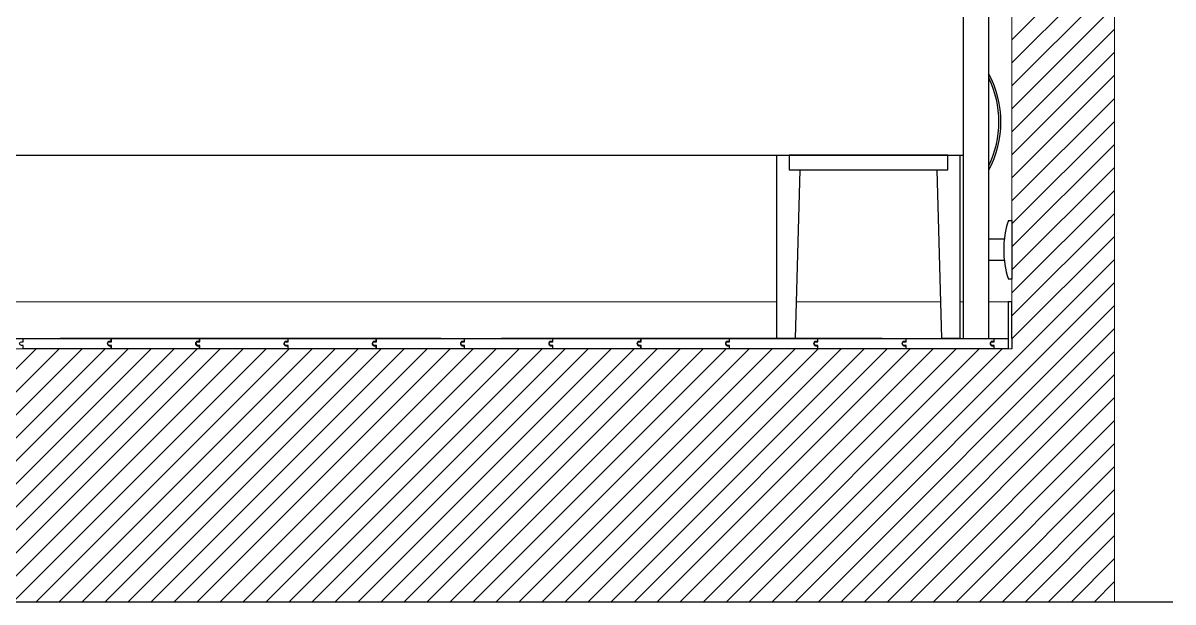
# Model space of a CAD drawing. Header units: millimetres. Extents: x 2837 to 6066, y 1056 to 2217.
# Drawn here: x 5909.3 to 6066.5, y 1601.1 to 1680.2 of the extents above; entities that cross this region are included whole.
import ezdxf

# ---------------------------------------------------------------- set-up
doc = ezdxf.new("R2010")
doc.units = ezdxf.units.MM
for name, color, linetype, lineweight in [('arredi', 8, 'Continuous', 30), ('legno', 35, 'Continuous', 30), ('muri sezionati', 7, 'Continuous', 18), ('retino muri', 2, 'Continuous', 18)]:
    doc.layers.add(name, color=color, linetype=linetype, lineweight=lineweight)
doc.layers.add('linea tratteggiata', color=111, linetype='Continuous')
doc.layers.add('prese elettriche', color=6, linetype='Continuous')

msp = doc.modelspace()

# ---------------------------------------------------------------- linework, layer by layer
at = {"layer": 'arredi', "transparency": 33554687}
for p, q in [((6037.79, 1662.1), (5833.79, 1662.1)), ((6037.32, 1662.1), (6037.32, 1637.1))]:
    msp.add_line(p, q, dxfattribs=at)
at = {"layer": 'arredi'}
for p, q in [((6012.32, 1637.1), (6012.32, 1662.1)), ((6015.51, 1662.11), (6014.01, 1662.11)), ((6014.01, 1662.11), (6014.01, 1660.11)), ((6034.14, 1662.11), (6015.51, 1662.11)), ((6035.7, 1662.11), (6034.14, 1662.11)), ((6035.7, 1660.11), (6035.7, 1662.11)), ((6014.01, 1660.11), (6015.51, 1660.11)), ((6015.45, 1660.11), (6014.82, 1637.1)), ((6015.51, 1660.11), (6034.2, 1660.11)), ((6034.2, 1660.11), (6034.82, 1637.1)), ((6034.2, 1660.11), (6035.7, 1660.11)), ((6043.4, 1650.67), (6041.29, 1650.67)), ((6043.4, 1647.76), (6041.29, 1647.76)), ((5897.2, 1637.11), (6043.07, 1637.1)), ((6012.32, 1637.1), (6014.82, 1637.1)), ((6037.32, 1637.1), (6034.82, 1637.1))]:
    msp.add_line(p, q, dxfattribs=at)
at = {"layer": 'arredi', "transparency": 33554687}
for points in [[(6037.79, 1754.6), (6037.79, 1637.1)], [(6041.29, 1637.1), (6041.29, 1754.6)]]:
    msp.add_lwpolyline(points, dxfattribs=at)
at = {"layer": 'arredi'}
for centre, start, end in [((6029.12, 1666.67), 331.7343, 28.2657), ((6028.85, 1666.68), 334.1982, 25.8018)]:
    msp.add_arc(centre, 13.82, start, end, dxfattribs=at)
at = {"layer": 'legno', "lineweight": 20, "transparency": 33554687}
for p, q in [((5833.79, 1642.1), (6012.32, 1642.1)), ((6014.96, 1642.1), (6034.69, 1642.1)), ((6037.32, 1642.1), (6037.79, 1642.1)), ((6041.29, 1642.1), (6043.95, 1642.1))]:
    msp.add_line(p, q, dxfattribs=at)
at = {"layer": 'legno'}
for p, q in [((6044.45, 1642.1), (6043.95, 1642.1)), ((6043.95, 1642.1), (6043.95, 1637.1)), ((6044.45, 1637.1), (6044.45, 1642.1)), ((5909.35, 1637.1), (5921.35, 1637.1)), ((5966.4, 1637.1), (5914.4, 1637.1)), ((5966.4, 1637.1), (5921.4, 1637.1)), ((5921.41, 1637.1), (5933.41, 1637.1)), ((5933.49, 1637.1), (5945.49, 1637.1)), ((5945.55, 1637.1), (5957.55, 1637.1)), ((5957.62, 1637.1), (5969.62, 1637.1)), ((5969.87, 1635.7), (5969.62, 1635.7)), ((5969.67, 1637.1), (5969.87, 1637.1)), ((6026.72, 1637.1), (5974.72, 1637.1)), ((6026.72, 1637.1), (5981.72, 1637.1)), ((5981.72, 1637.1), (5993.72, 1637.1)), ((5993.8, 1637.1), (6005.8, 1637.1)), ((6005.87, 1637.1), (6017.87, 1637.1)), ((6017.93, 1637.1), (6029.93, 1637.1)), ((6030.18, 1635.7), (6029.93, 1635.7)), ((6029.98, 1637.1), (6030.18, 1637.1)), ((6029.98, 1637.1), (6041.98, 1637.1)), ((6043.95, 1635.7), (6041.98, 1635.7)), ((6042.03, 1637.1), (6043.95, 1637.1)), ((6043.95, 1637.1), (6043.95, 1635.7)), ((6044.45, 1637.1), (6044.45, 1635.7))]:
    msp.add_line(p, q, dxfattribs=at)
for points in [[(5912.85, 1635.7), (5911.65, 1635.7), (5911.65, 1635.7), (5909.35, 1635.7), (5909.35, 1636.15), (5909.1, 1636.15, -1), (5909.1, 1636.65), (5909.35, 1636.65), (5909.35, 1637.1), (5921.35, 1637.1), (5921.35, 1636.7), (5921.1, 1636.7, 0.848617), (5921.09, 1636.1), (5921.35, 1636.1), (5921.35, 1635.7), (5916.65, 1635.7), (5916.65, 1635.7), (5915.45, 1635.7), (5915.45, 1635.7), (5912.85, 1635.7)], [(5924.91, 1635.7), (5923.71, 1635.7), (5923.71, 1635.7), (5921.41, 1635.7), (5921.41, 1636.15), (5921.16, 1636.15, -1), (5921.16, 1636.65), (5921.41, 1636.65), (5921.41, 1637.1), (5933.41, 1637.1), (5933.41, 1636.7), (5933.15, 1636.7, 0.848617), (5933.14, 1636.1), (5933.41, 1636.1), (5933.41, 1635.7), (5928.71, 1635.7), (5928.71, 1635.7), (5927.51, 1635.7), (5927.51, 1635.7), (5924.91, 1635.7)], [(5936.99, 1635.7), (5935.79, 1635.7), (5935.79, 1635.7), (5933.49, 1635.7), (5933.49, 1636.15), (5933.24, 1636.15, -1), (5933.24, 1636.65), (5933.49, 1636.65), (5933.49, 1637.1), (5945.49, 1637.1), (5945.49, 1636.7), (5945.23, 1636.7, 0.848617), (5945.22, 1636.1), (5945.49, 1636.1), (5945.49, 1635.7), (5940.79, 1635.7), (5940.79, 1635.7), (5939.59, 1635.7), (5939.59, 1635.7), (5936.99, 1635.7)], [(5949.05, 1635.7), (5947.85, 1635.7), (5947.85, 1635.7), (5945.55, 1635.7), (5945.55, 1636.15), (5945.3, 1636.15, -1), (5945.3, 1636.65), (5945.55, 1636.65), (5945.55, 1637.1), (5957.55, 1637.1), (5957.55, 1636.7), (5957.3, 1636.7, 0.848617), (5957.28, 1636.1), (5957.55, 1636.1), (5957.55, 1635.7), (5952.85, 1635.7), (5952.85, 1635.7), (5951.65, 1635.7), (5951.65, 1635.7), (5949.05, 1635.7)], [(5961.12, 1635.7), (5959.92, 1635.7), (5959.92, 1635.7), (5957.62, 1635.7), (5957.62, 1636.15), (5957.37, 1636.15, -1), (5957.37, 1636.65), (5957.62, 1636.65), (5957.62, 1637.1), (5969.62, 1637.1), (5969.62, 1636.7), (5969.36, 1636.7, 0.848617), (5969.35, 1636.1), (5969.62, 1636.1), (5969.62, 1635.7), (5964.92, 1635.7), (5964.92, 1635.7), (5963.72, 1635.7), (5963.72, 1635.7), (5961.12, 1635.7)], [(5973.17, 1635.7), (5971.97, 1635.7), (5971.97, 1635.7), (5969.67, 1635.7), (5969.67, 1636.15), (5969.42, 1636.15, -1), (5969.42, 1636.65), (5969.67, 1636.65), (5969.67, 1637.1), (5981.67, 1637.1), (5981.67, 1636.7), (5981.41, 1636.7, 0.848617), (5981.4, 1636.1), (5981.67, 1636.1), (5981.67, 1635.7), (5976.97, 1635.7), (5976.97, 1635.7), (5975.77, 1635.7), (5975.77, 1635.7), (5973.17, 1635.7)], [(5985.22, 1635.7), (5984.02, 1635.7), (5984.02, 1635.7), (5981.72, 1635.7), (5981.72, 1636.15), (5981.47, 1636.15, -1), (5981.47, 1636.65), (5981.72, 1636.65), (5981.72, 1637.1), (5993.72, 1637.1), (5993.72, 1636.7), (5993.47, 1636.7, 0.848617), (5993.45, 1636.1), (5993.72, 1636.1), (5993.72, 1635.7), (5989.02, 1635.7), (5989.02, 1635.7), (5987.82, 1635.7), (5987.82, 1635.7), (5985.22, 1635.7)], [(5997.3, 1635.7), (5996.1, 1635.7), (5996.1, 1635.7), (5993.8, 1635.7), (5993.8, 1636.15), (5993.55, 1636.15, -1), (5993.55, 1636.65), (5993.8, 1636.65), (5993.8, 1637.1), (6005.8, 1637.1), (6005.8, 1636.7), (6005.55, 1636.7, 0.848617), (6005.54, 1636.1), (6005.8, 1636.1), (6005.8, 1635.7), (6001.1, 1635.7), (6001.1, 1635.7), (5999.9, 1635.7), (5999.9, 1635.7), (5997.3, 1635.7)], [(6009.37, 1635.7), (6008.17, 1635.7), (6008.17, 1635.7), (6005.87, 1635.7), (6005.87, 1636.15), (6005.62, 1636.15, -1), (6005.62, 1636.65), (6005.87, 1636.65), (6005.87, 1637.1), (6017.87, 1637.1), (6017.87, 1636.7), (6017.61, 1636.7, 0.848617), (6017.6, 1636.1), (6017.87, 1636.1), (6017.87, 1635.7), (6013.17, 1635.7), (6013.17, 1635.7), (6011.97, 1635.7), (6011.97, 1635.7), (6009.37, 1635.7)], [(6021.43, 1635.7), (6020.23, 1635.7), (6020.23, 1635.7), (6017.93, 1635.7), (6017.93, 1636.15), (6017.68, 1636.15, -1), (6017.68, 1636.65), (6017.93, 1636.65), (6017.93, 1637.1), (6029.93, 1637.1), (6029.93, 1636.7), (6029.68, 1636.7, 0.848617), (6029.67, 1636.1), (6029.93, 1636.1), (6029.93, 1635.7), (6025.23, 1635.7), (6025.23, 1635.7), (6024.03, 1635.7), (6024.03, 1635.7), (6021.43, 1635.7)], [(6033.48, 1635.7), (6032.28, 1635.7), (6032.28, 1635.7), (6029.98, 1635.7), (6029.98, 1636.15), (6029.73, 1636.15, -1), (6029.73, 1636.65), (6029.98, 1636.65), (6029.98, 1637.1), (6041.98, 1637.1), (6041.98, 1636.7), (6041.73, 1636.7, 0.848617), (6041.72, 1636.1), (6041.98, 1636.1), (6041.98, 1635.7), (6037.28, 1635.7), (6037.28, 1635.7), (6036.08, 1635.7), (6036.08, 1635.7), (6033.48, 1635.7)]]:
    msp.add_lwpolyline(points, format="xyb", close=True, dxfattribs=at)
for points in [[(5969.87, 1635.7), (5969.67, 1635.7), (5969.67, 1636.15), (5969.42, 1636.15, -1), (5969.42, 1636.65), (5969.67, 1636.65), (5969.67, 1637.1), (5969.87, 1637.1)], [(6030.18, 1635.7), (6029.98, 1635.7), (6029.98, 1636.15), (6029.73, 1636.15, -1), (6029.73, 1636.65), (6029.98, 1636.65), (6029.98, 1637.1), (6030.18, 1637.1)], [(6042.23, 1635.7), (6042.03, 1635.7), (6042.03, 1636.15), (6041.78, 1636.15, -1), (6041.78, 1636.65), (6042.03, 1636.65), (6042.03, 1637.1), (6042.23, 1637.1)]]:
    msp.add_lwpolyline(points, format="xyb", dxfattribs=at)
at = {"layer": 'linea tratteggiata'}
for p, q in [((6044.45, 1601.1), (5596.07, 1601.1)), ((6066.45, 1601.1), (6044.45, 1601.1))]:
    msp.add_line(p, q, dxfattribs=at)
at = {"layer": 'muri sezionati'}
for p, q in [((6044.45, 1635.7), (6044.45, 1758)), ((6058.45, 1757.9), (6058.45, 1601.1)), ((5590.07, 1635.7), (6044.45, 1635.7))]:
    msp.add_line(p, q, dxfattribs=at)
at = {"layer": 'muri sezionati', "lineweight": 20, "transparency": 33554687}
msp.add_line((6044.45, 1635.7), (6041.29, 1635.7), dxfattribs=at)
at = {"layer": 'prese elettriche'}
for p, q in [((6043.95, 1653.21), (6044.45, 1653.21)), ((6044.45, 1653.21), (6044.45, 1645.21)), ((6044.45, 1645.21), (6043.95, 1645.21))]:
    msp.add_line(p, q, dxfattribs=at)
msp.add_arc((6056.21, 1649.21), 12.89, 161.9195, 198.0805, dxfattribs=at)
at = {"layer": 'retino muri', "linetype": 'Continuous', "lineweight": 20, "transparency": 33554687}
for p, q in [((6044.45, 1677.9), (6058.45, 1691.9)), ((6044.45, 1674.75), (6058.45, 1688.75)), ((6044.45, 1671.61), (6058.45, 1685.61)), ((6044.45, 1668.47), (6058.45, 1682.47)), ((6044.45, 1665.32), (6058.45, 1679.32)), ((6044.45, 1662.18), (6058.45, 1676.18)), ((6044.45, 1659.04), (6058.45, 1673.04)), ((6044.45, 1655.89), (6058.45, 1669.89)), ((6044.45, 1652.75), (6058.45, 1666.75)), ((6044.45, 1649.61), (6058.45, 1663.61)), ((6044.45, 1646.46), (6058.45, 1660.46)), ((6044.45, 1643.32), (6058.45, 1657.32)), ((6044.45, 1640.18), (6058.45, 1654.18)), ((6044.45, 1637.04), (6058.45, 1651.04)), ((6011.66, 1601.1), (6058.45, 1647.89)), ((6014.81, 1601.1), (6058.45, 1644.75)), ((6017.95, 1601.1), (6058.45, 1641.61)), ((6021.09, 1601.1), (6058.45, 1638.46)), ((5876.51, 1601.1), (5911.11, 1635.7)), ((5879.66, 1601.1), (5914.26, 1635.7)), ((5882.8, 1601.1), (5917.4, 1635.7)), ((5885.94, 1601.1), (5920.54, 1635.7)), ((5889.08, 1601.1), (5923.69, 1635.7)), ((5892.23, 1601.1), (5926.83, 1635.7)), ((5895.37, 1601.1), (5929.97, 1635.7)), ((5898.51, 1601.1), (5933.11, 1635.7)), ((5901.66, 1601.1), (5936.26, 1635.7)), ((5904.8, 1601.1), (5939.4, 1635.7)), ((5907.94, 1601.1), (5942.54, 1635.7)), ((5911.09, 1601.1), (5945.69, 1635.7)), ((5914.23, 1601.1), (5948.83, 1635.7)), ((5917.37, 1601.1), (5951.97, 1635.7)), ((5920.52, 1601.1), (5955.12, 1635.7)), ((5923.66, 1601.1), (5958.26, 1635.7)), ((5926.8, 1601.1), (5961.4, 1635.7)), ((5929.94, 1601.1), (5964.55, 1635.7)), ((5933.09, 1601.1), (5967.69, 1635.7)), ((5936.23, 1601.1), (5970.83, 1635.7)), ((5939.37, 1601.1), (5973.98, 1635.7)), ((5942.52, 1601.1), (5977.12, 1635.7)), ((5945.66, 1601.1), (5980.26, 1635.7)), ((5948.8, 1601.1), (5983.4, 1635.7)), ((5951.95, 1601.1), (5986.55, 1635.7)), ((5955.09, 1601.1), (5989.69, 1635.7)), ((5958.23, 1601.1), (5992.83, 1635.7)), ((5961.38, 1601.1), (5995.98, 1635.7)), ((5964.52, 1601.1), (5999.12, 1635.7)), ((5967.66, 1601.1), (6002.26, 1635.7)), ((5970.8, 1601.1), (6005.41, 1635.7)), ((5973.95, 1601.1), (6008.55, 1635.7)), ((5977.09, 1601.1), (6011.69, 1635.7)), ((5980.23, 1601.1), (6014.84, 1635.7)), ((5983.38, 1601.1), (6017.98, 1635.7)), ((5986.52, 1601.1), (6021.12, 1635.7)), ((5989.66, 1601.1), (6024.26, 1635.7)), ((5992.81, 1601.1), (6027.41, 1635.7)), ((5995.95, 1601.1), (6030.55, 1635.7)), ((5999.09, 1601.1), (6033.69, 1635.7)), ((6002.24, 1601.1), (6036.84, 1635.7)), ((6005.38, 1601.1), (6039.98, 1635.7)), ((6008.52, 1601.1), (6043.12, 1635.7)), ((6024.24, 1601.1), (6058.45, 1635.32)), ((6027.38, 1601.1), (6058.45, 1632.18)), ((6030.52, 1601.1), (6058.45, 1629.03)), ((6033.67, 1601.1), (6058.45, 1625.89)), ((6036.81, 1601.1), (6058.45, 1622.75)), ((6039.95, 1601.1), (6058.45, 1619.6)), ((6043.1, 1601.1), (6058.45, 1616.46)), ((6046.24, 1601.1), (6058.45, 1613.32)), ((6049.38, 1601.1), (6058.45, 1610.18)), ((6052.53, 1601.1), (6058.45, 1607.03)), ((6055.67, 1601.1), (6058.45, 1603.89))]:
    msp.add_line(p, q, dxfattribs=at)

doc.saveas('drawing.dxf')
